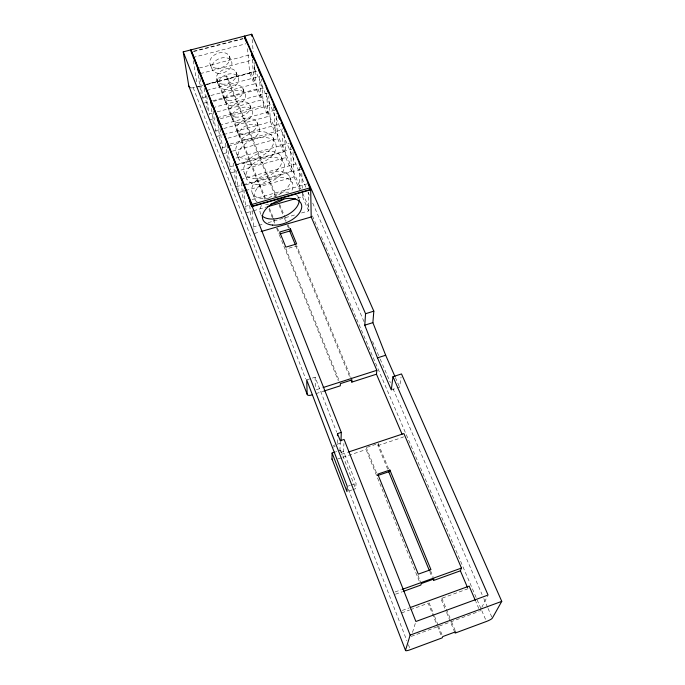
<?xml version="1.0" encoding="UTF-8"?>
<svg xmlns="http://www.w3.org/2000/svg" width="685" height="685" viewBox="0 0 685 685"><rect width="100%" height="100%" fill="white"/><g stroke="black" fill="none" stroke-linecap="round" stroke-linejoin="round"><path stroke-width="0.51" stroke-dasharray="3.42 2.57" d="M337.225 443.178L337.371 437.869M339.923 450.739L340.265 440.712M340.599 451.972L340.659 450.173L335.907 451.757M352.784 489.664L355.686 488.67L356.072 483.413L343.579 451.509L343.913 443.469M419.237 581.111L366.073 449.54L366.252 447.553L376.801 473.635M387.667 469.216L377.949 445.575L378.171 443.58L367.246 447.219M391.298 389.893L399.612 387.188L401.067 376.998M412.49 632.435L415.889 621.492M481.332 608.28L479.894 611.114L475.775 601.499M481.812 607.33L487.583 595.993M411.257 636.416L478.892 611.482M402.283 610.429L409.27 607.886M401.641 612.904L409.51 610.044M410.486 609.684L428.185 603.245L436.979 625.02M468.035 588.74L440.892 598.613L446.158 611.422M395.099 591.96L401.127 589.785M395.485 594.212L402.309 591.746M348.237 486.067L350.198 485.408M351.174 485.074L356.072 483.413M348.913 490.974L351.816 489.989M340.787 452.434L343.579 451.509M341.507 454.335L347.543 452.331M337.782 458.976L341.824 457.631M342.834 457.289L366.073 449.54M377.949 445.575L403.311 437.116L402.472 435.146M333.218 445.55L335.205 444.899M337.191 444.24L340.916 443.007M333.184 447.099L335.171 446.449M316.342 389.705L322.387 387.77M315.956 393.635L324.082 391.024M306.7 379.884L315.117 377.204L336.677 432.201M254.383 233.491L260.471 231.718M252.996 227.043L264.127 223.815M268.169 222.651L296.485 214.448M301.537 212.984L308.618 210.929L308.207 192.023M246.326 212.787L252.457 211.031M253.476 210.74L266.756 206.921M297.401 198.128L302.513 196.663L302.419 193.478M245.007 206.493L249.083 205.329M252.217 199.515L307.008 183.905M236.188 186.74L242.336 185.01M243.363 184.719L291.579 171.122L290.534 147.164M245.367 184.941L300.664 169.341M238.466 192.596L244.639 190.85M245.667 190.558L294.036 176.867L292.94 149.887M240.906 179.393L298.052 163.33M237.258 164.34L291.87 149.133M229.586 166.909L234.664 165.496M235.674 165.213L283.367 151.933L282.134 128.72M230.794 172.903L236.907 171.199M240.974 170.06L285.765 157.541L284.386 130.21M235.923 158.081L289.327 143.276M230.34 143.987L282.297 129.713M222.163 147.823L227.283 146.419M228.302 146.136L275.353 133.207L273.632 105.447M223.31 153.68L228.447 152.267M232.549 151.137L277.69 138.678L276.175 113.145M216.614 136.486L222.711 134.817M223.73 134.543L270.472 121.793L268.725 95.883M228.028 138.165L280.841 123.72M219.56 125.235L274.959 110.225M215.527 130.749L219.654 129.628M223.781 128.506L268.177 116.441L266.508 92.526M210.064 119.652L216.22 118M217.248 117.717L263.4 105.276L261.447 79.126M220.39 118.728L272.536 104.659M212.658 107.725L267.501 93.049M209.011 114.044L213.103 112.939M217.188 111.843L261.156 100.036L259.221 74.853M202.649 97.69L206.784 96.594M210.911 95.498L254.281 83.981L252.157 58.585M203.65 103.187L208.737 101.834M212.795 100.755L256.481 89.11L254.409 63.782M213.566 101.354L264.085 87.877M206.939 90.343L259.161 76.523M264.984 199.369L217.299 81.361L216.931 78.51L226.752 75.932L276.32 196.295M191.158 87.86A4.119 2.851 -20.2 0 0 193.196 87.714L195.199 87.183M196.21 86.918L203.239 85.068M204.241 84.803L217.299 81.361M275.438 196.364L227.077 78.784L250.916 72.507A4.076 2.8 -24 0 0 254.555 68.62L254.041 62.369M206.836 84.375L257.877 70.923M197.383 87.072L202.512 85.719M206.613 84.632L249.708 73.278L247.362 46.683M199.284 68.029L249.742 54.886M200.354 73.603L253.039 59.826M192.87 57.506L246.061 43.754M193.316 51.264L243.303 38.403M193.881 51.521L242.824 38.917M395.391 377.512L399.612 387.188M254.555 68.62L305.921 187.373M308.044 192.279L309.32 195.225M312.711 203.077L364.086 321.822M372.571 341.447L379.79 358.135M380.218 359.111L390.407 382.667M392.95 388.558L482.103 594.649M483.798 598.579L487.626 607.407M488.045 608.391L492.292 618.204M250.916 72.507L301.049 189.368M302.736 193.298L309.894 209.995M312.428 215.886L319.167 231.599M321.274 236.505L481.375 609.684M481.795 610.669L486.427 621.466M249.708 73.278L254.281 83.981M256.481 89.11L261.156 100.036M263.4 105.276L268.177 116.441M270.472 121.793L275.353 133.207M277.69 138.678L283.367 151.933M285.765 157.541L291.579 171.122M294.036 176.867L299.996 190.781M302.513 196.663L308.618 210.929M272.887 137.257L275.301 142.942M281.167 156.728L283.65 162.559M289.661 176.696L292.204 182.672M298.369 197.169L299.482 199.806M229.252 56.016L231.393 61.111M235.94 71.959L238.123 77.165M242.764 88.254L244.999 93.58M249.751 104.908L252.029 110.353M256.884 121.939L259.213 127.504M279.574 204.181L286.484 220.955M288.102 224.903L290.14 229.835M351.953 379.918L296.742 245.855L285.936 249.049L339.983 382.641M378.171 443.58L388.875 469.55M430.574 570.802L433.203 577.172M441.834 598.142L451.209 620.893M451.612 621.886L455.688 631.775M279.095 205.252L283.975 217.111M284.378 218.095L286.818 224.029M287.229 225.014L288.445 227.977M295.757 245.761L349.812 377.17M429.803 571.658L432.235 577.575M446.569 612.407L455.08 633.103M216.931 78.51L265.403 198.307M269.41 208.206L273.015 217.119M273.418 218.113L275.421 223.062M277.425 228.011L278.624 230.982M417.953 575.331L420.539 581.728M429.05 602.766L434.136 615.327M434.521 616.286L438.04 624.985M438.434 625.953L442.733 636.579M268.991 209.293L272.998 219.209M273.401 220.202L274.599 223.173M276.603 228.131L279.009 234.082M279.411 235.075L338.313 380.851M437.381 626.004L441.782 636.896M210.372 64.895L212.436 70.016M216.845 80.916L218.96 86.147M223.456 97.287L225.613 102.639M230.211 114.027L232.42 119.49M237.121 131.135L239.382 136.717M236.856 153.962L239.142 159.699M244.673 173.596L247.011 179.479M252.679 193.727L255.077 199.755M340.659 450.173L355.686 488.67M193.196 87.714L305.733 378.976M348.331 489.218L406.864 640.723M408.406 644.713L409.561 647.702M193.35 60.665L196.578 81.789M198.17 74.862L200.996 93.759M199.943 78.064L203.034 99M206.656 95.797L209.327 114.472M204.224 88.305L207.384 110.157M211.34 108.358L213.771 125.877M213.086 110.807L216.049 132.376M218.035 124.85L220.579 143.876M219.979 128.403L222.762 149.467M225.519 143.174L228.045 163.013M227.283 144.826L230.408 169.786M233.337 163.056L235.811 183.657M235.803 170.043L238.226 190.55M226.752 75.932L227.077 78.784M241.257 182.552L243.517 202.572M243.783 189.719L245.975 209.644M249.717 205.569L251.446 222.154M252.071 210.8L253.964 229.364M252.166 39.456L253.185 51.957M299.217 167.311L299.953 189.711M301.811 173.296L302.256 188.169M315.117 377.204L315.297 387.89M260.891 214.371A20.653 11.799 -22.4 0 1 261.499 205.431M268.974 197.897A20.653 11.799 -22.4 0 1 288.873 192.22M296.297 194.737A20.653 11.799 -22.4 0 1 299.037 199.121M269.034 198.119A20.387 12.03 -22.4 0 1 254.452 182.707A20.387 12.03 -22.4 0 1 287.195 173.904A20.387 12.03 -22.4 0 1 274.009 196.783M257.295 202.126A20.464 11.962 -22.4 0 1 272.022 178.879A20.464 11.962 -22.4 0 1 291.253 191.723M268.503 204.472A20.464 11.962 -22.4 0 1 265.66 204.558M215.475 68.123A10.446 7.355 -22.4 0 0 229.809 57.857A10.446 7.355 -22.4 0 0 214.062 55.202A10.446 7.355 -22.4 0 0 215.475 68.123M217.547 73.226A10.48 7.33 -22.4 0 0 231.941 62.943A10.48 7.33 -22.4 0 0 216.16 60.34A10.48 7.33 -22.4 0 0 217.547 73.226M253.835 178.528A20.139 12.253 -22.4 0 0 281.997 159.828A20.139 12.253 -22.4 0 0 252.619 156.574A20.139 12.253 -22.4 0 0 253.835 178.528M256.181 184.359A20.207 12.193 -22.4 0 0 284.472 165.642A20.207 12.193 -22.4 0 0 255.025 162.499A20.207 12.193 -22.4 0 0 256.181 184.359M228.593 100.395A10.677 7.201 -22.4 0 0 243.303 90.06A10.677 7.201 -22.4 0 0 227.351 87.689A10.677 7.201 -22.4 0 0 228.593 100.395M230.759 105.721A10.712 7.175 -22.4 0 0 245.53 95.378A10.712 7.175 -22.4 0 0 229.543 93.049A10.712 7.175 -22.4 0 0 230.759 105.721M242.284 134.097A10.917 7.021 -22.4 0 0 257.397 123.702A10.917 7.021 -22.4 0 0 241.24 121.63A10.917 7.021 -22.4 0 0 242.284 134.097M244.545 139.654A10.951 6.996 -22.4 0 0 259.726 129.26A10.951 6.996 -22.4 0 0 243.535 127.239A10.951 6.996 -22.4 0 0 244.545 139.654M246.001 159.048A19.891 12.458 -22.4 0 0 273.743 140.399A19.891 12.458 -22.4 0 0 244.562 136.812A19.891 12.458 -22.4 0 0 246.001 159.048M248.287 164.743A19.959 12.399 -22.4 0 0 276.158 146.076A19.959 12.399 -22.4 0 0 246.917 142.591A19.959 12.399 -22.4 0 0 248.287 164.743M224.081 89.298A10.6 7.252 -22.4 0 0 238.663 78.989A10.6 7.252 -22.4 0 0 222.779 76.514A10.6 7.252 -22.4 0 0 224.081 89.298M221.966 84.084A10.558 7.278 -22.4 0 0 236.479 73.783A10.558 7.278 -22.4 0 0 220.638 71.266A10.558 7.278 -22.4 0 0 221.966 84.084M235.366 117.058A10.789 7.115 -22.4 0 0 250.273 106.697A10.789 7.115 -22.4 0 0 234.219 104.471A10.789 7.115 -22.4 0 0 235.366 117.058M237.575 122.504A10.832 7.09 -22.4 0 0 252.551 112.135A10.832 7.09 -22.4 0 0 236.462 109.951A10.832 7.09 -22.4 0 0 237.575 122.504"/><path stroke-width="1.03" d="M394.962 376.544L385.672 355.25L372.88 322.635L373.822 311.153L251.737 34.25L244.656 36.074L365.559 313.721L364.771 325.169L377.478 357.853L391.298 389.893L392.984 376.69L401.504 373.942L501.762 601.361L492.292 618.204A5.583 1.002 -22.7 0 1 486.427 621.466L455.08 633.103L455.688 631.775L442.733 636.579L442.176 637.881L410.332 649.697A5.66 1.036 -21.9 0 1 405.486 650.382L331.994 458.967L332.097 453.025L334.956 452.074M337.431 435.746L337.491 433.622L341.293 432.372L190.464 49.996L183.237 51.863L188.777 85.925L307.163 394.286A4.966 2.055 -21.4 0 0 311.898 394.937M340.993 440.875L341.293 432.372M308.019 183.614L310.699 189.779L311.204 216.965L376.836 370.32L376.459 374.198L351.842 382.11L351.953 379.918L340.385 383.634L340.317 385.809L324.082 391.024M389.876 470.03L430.933 569.62L418.27 574.158L377.76 474.131L389.876 470.03L389.662 471.477L377.581 475.561M405.486 650.382L410.144 635.106L183.237 51.863M467.632 587.798L460.388 570.819L461.467 568.071L403.902 433.562L348.554 451.989M410.144 635.106L501.762 601.361M410.272 607.526L469.191 586.103L475.364 600.531M402.138 589.425L461.467 568.071M403.285 591.395L420.838 585.067L421.284 583.56L433.947 578.996L433.451 580.529L460.388 570.819M323.397 387.445L376.836 370.32M377.478 357.853L385.672 355.25M364.771 325.169L372.88 322.635M365.559 313.721L373.822 311.153M261.49 231.427L311.204 216.965M290.449 228.884L279.703 232.018L285.825 247.139L296.656 243.946L290.449 228.884L290.543 230.819L279.822 233.953M267.775 206.63L295.363 198.719M252.183 206.168L252.003 204.421L310.108 187.81L244.151 36.202L190.987 49.868L252.183 206.168L310.142 189.582L310.108 187.81M251.652 206.673L310.699 189.779M392.984 376.69L488.062 595.051L415.889 621.492L344.084 439.445L340.265 440.712L337.491 433.622M246.711 42.641L244.862 38.394L244.656 36.074M251.806 54.346L254.067 59.561M258.896 70.658L261.216 75.984M266.148 87.329L268.511 92.775M273.563 104.385L275.986 109.951M281.852 123.446L284.335 129.157M290.354 142.994L292.478 147.874M299.071 163.039L301.691 169.049M251.541 54.749L252.816 57.677M278.298 116.304L279.566 119.233M376.459 374.198L402.052 434.17M289.661 230.939L295.355 244.776M351.028 380.132L351.842 382.11M388.481 471.186L429.401 570.673M190.987 49.868L252.003 204.421M197.58 69.45L199.318 73.869M210.475 102.176L212.299 106.8M217.325 119.558L219.191 124.293M249.528 201.279L251.301 205.774M332.097 453.025L346.97 491.633L347.252 486.401L306.7 379.884L307.163 394.286M251.737 34.25L251.909 36.331M299.148 200.166A20.653 11.799 -22.4 0 1 284.104 216.469A20.653 11.799 -22.4 0 1 261.85 215.621M283.915 199.027A20.464 11.962 -22.4 0 1 270.455 204.241M190.267 87.62A4.119 2.851 -20.2 0 1 188.777 85.925M332.627 459.729A5.137 1.824 -21.5 0 1 331.994 458.967M272.561 225.091A20.73 11.731 -22.4 0 0 301.742 206.288A20.73 11.731 -22.4 0 0 271.894 203.882A20.73 11.731 -22.4 0 0 272.561 225.091"/></g></svg>
